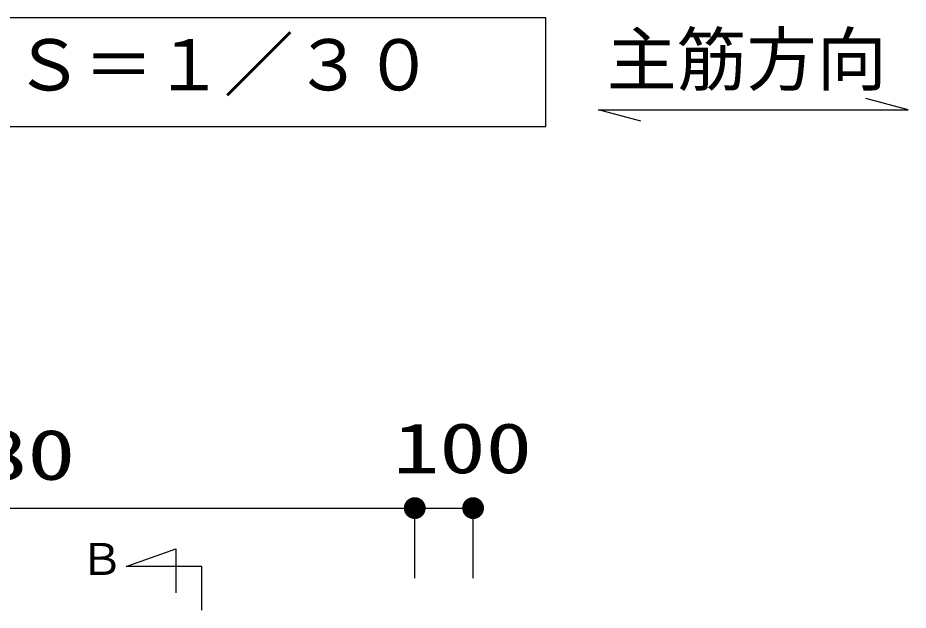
# Model space of a CAD drawing. Units: millimetres, scale not verified. Extents: x -9571 to 7747, y -6704 to 5373.
# Drawn here: x -5174 to -3648, y 1263 to 2279 of the extents above; entities that cross this region are included whole.
import ezdxf
from ezdxf.enums import TextEntityAlignment as Align

# ---------------------------------------------------------------- set-up
doc = ezdxf.new("R2010")
doc.units = ezdxf.units.MM
doc.header["$LTSCALE"] = 30
doc.header["$PDMODE"] = 32
doc.header["$PDSIZE"] = 18
doc.layers.add('0-1_00クル-フ-0躯体', color=3, linetype='Continuous', lineweight=25)
doc.layers.add('0-6_00クル-フ-6寸法', color=7, linetype='Continuous', lineweight=25)
doc.styles.add('MS Gothic', font='')
doc.styles.add('ＭＳ ゴシック', font='')
doc.styles.get('MS Gothic').set_extended_font_data('MS Gothic')
doc.styles.get('ＭＳ ゴシック').set_extended_font_data('MS Gothic')

msp = doc.modelspace()

# ---------------------------------------------------------------- linework, layer by layer
at = {"layer": '0-1_00クル-フ-0躯体'}
msp.add_line((-3647.66, 2121.53), (-3720.11, 2140.95), dxfattribs=at)
msp.add_lwpolyline([(-4268.99, 2092.97), (-4268.99, 2279.28), (-6298.32, 2279.28), (-6298.32, 2092.97)], close=True, dxfattribs=at)
for points in [[(-4106.17, 2102.12), (-4178.62, 2121.53), (-3647.66, 2121.53)], [(-4858.58, 1263.19), (-4858.58, 1338.19), (-4988.58, 1338.19), (-4903.58, 1368.19), (-4903.58, 1293.19)]]:
    msp.add_lwpolyline(points, dxfattribs=at)
at = {"layer": '0-6_00クル-フ-6寸法', "color": 4}
for p, q in [((-6073.66, 1438.3), (-4493.66, 1438.3)), ((-4493.66, 1318.3), (-4493.66, 1438.3)), ((-4493.66, 1318.3), (-4493.66, 1438.3)), ((-4493.66, 1438.3), (-4393.66, 1438.3)), ((-4393.66, 1318.3), (-4393.66, 1438.3))]:
    msp.add_line(p, q, dxfattribs=at)
for p in [(-4493.66, 1438.3), (-4393.66, 1438.3)]:
    msp.add_point(p, dxfattribs=at)
at = {"layer": '0-6_00クル-フ-6寸法'}
for points in [[(-4506.92, 1451.56), (-4493.66, 1438.3), (-4509.25, 1448.72)], [(-4506.92, 1451.56), (-4493.66, 1438.3), (-4509.25, 1448.72)], [(-4504.08, 1453.89), (-4493.66, 1438.3), (-4506.92, 1451.56)], [(-4504.08, 1453.89), (-4493.66, 1438.3), (-4506.92, 1451.56)], [(-4500.83, 1455.62), (-4493.66, 1438.3), (-4504.08, 1453.89)], [(-4500.83, 1455.62), (-4493.66, 1438.3), (-4504.08, 1453.89)], [(-4497.32, 1456.69), (-4493.66, 1438.3), (-4500.83, 1455.62)], [(-4497.32, 1456.69), (-4493.66, 1438.3), (-4500.83, 1455.62)], [(-4493.66, 1457.05), (-4493.66, 1438.3), (-4497.32, 1456.69)], [(-4493.66, 1457.05), (-4493.66, 1438.3), (-4497.32, 1456.69)], [(-4490, 1456.69), (-4493.66, 1438.3), (-4493.66, 1457.05)], [(-4490, 1456.69), (-4493.66, 1438.3), (-4493.66, 1457.05)], [(-4486.48, 1455.62), (-4493.66, 1438.3), (-4490, 1456.69)], [(-4486.48, 1455.62), (-4493.66, 1438.3), (-4490, 1456.69)], [(-4483.24, 1453.89), (-4493.66, 1438.3), (-4486.48, 1455.62)], [(-4483.24, 1453.89), (-4493.66, 1438.3), (-4486.48, 1455.62)], [(-4480.4, 1451.56), (-4493.66, 1438.3), (-4483.24, 1453.89)], [(-4480.4, 1451.56), (-4493.66, 1438.3), (-4483.24, 1453.89)], [(-4478.07, 1448.72), (-4493.66, 1438.3), (-4480.4, 1451.56)], [(-4478.07, 1448.72), (-4493.66, 1438.3), (-4480.4, 1451.56)], [(-4406.92, 1451.56), (-4393.66, 1438.3), (-4409.25, 1448.72)], [(-4404.08, 1453.89), (-4393.66, 1438.3), (-4406.92, 1451.56)], [(-4400.83, 1455.62), (-4393.66, 1438.3), (-4404.08, 1453.89)], [(-4397.32, 1456.69), (-4393.66, 1438.3), (-4400.83, 1455.62)], [(-4393.66, 1457.05), (-4393.66, 1438.3), (-4397.32, 1456.69)], [(-4390, 1456.69), (-4393.66, 1438.3), (-4393.66, 1457.05)], [(-4386.48, 1455.62), (-4393.66, 1438.3), (-4390, 1456.69)], [(-4383.24, 1453.89), (-4393.66, 1438.3), (-4386.48, 1455.62)], [(-4380.4, 1451.56), (-4393.66, 1438.3), (-4383.24, 1453.89)], [(-4378.07, 1448.72), (-4393.66, 1438.3), (-4380.4, 1451.56)], [(-4512.05, 1441.96), (-4493.66, 1438.3), (-4512.41, 1438.3)], [(-4512.05, 1441.96), (-4493.66, 1438.3), (-4512.41, 1438.3)], [(-4512.41, 1438.3), (-4493.66, 1438.3), (-4512.05, 1434.64)], [(-4512.41, 1438.3), (-4493.66, 1438.3), (-4512.05, 1434.64)], [(-4510.98, 1445.48), (-4493.66, 1438.3), (-4512.05, 1441.96)], [(-4510.98, 1445.48), (-4493.66, 1438.3), (-4512.05, 1441.96)], [(-4512.05, 1434.64), (-4493.66, 1438.3), (-4510.98, 1431.13)], [(-4512.05, 1434.64), (-4493.66, 1438.3), (-4510.98, 1431.13)], [(-4509.25, 1448.72), (-4493.66, 1438.3), (-4510.98, 1445.48)], [(-4509.25, 1448.72), (-4493.66, 1438.3), (-4510.98, 1445.48)], [(-4510.98, 1431.13), (-4493.66, 1438.3), (-4509.25, 1427.88)], [(-4510.98, 1431.13), (-4493.66, 1438.3), (-4509.25, 1427.88)], [(-4509.25, 1427.88), (-4493.66, 1438.3), (-4506.92, 1425.04)], [(-4509.25, 1427.88), (-4493.66, 1438.3), (-4506.92, 1425.04)], [(-4506.92, 1425.04), (-4493.66, 1438.3), (-4504.08, 1422.71)], [(-4506.92, 1425.04), (-4493.66, 1438.3), (-4504.08, 1422.71)], [(-4504.08, 1422.71), (-4493.66, 1438.3), (-4500.83, 1420.98)], [(-4504.08, 1422.71), (-4493.66, 1438.3), (-4500.83, 1420.98)], [(-4500.83, 1420.98), (-4493.66, 1438.3), (-4497.32, 1419.91)], [(-4500.83, 1420.98), (-4493.66, 1438.3), (-4497.32, 1419.91)], [(-4497.32, 1419.91), (-4493.66, 1438.3), (-4493.66, 1419.55)], [(-4497.32, 1419.91), (-4493.66, 1438.3), (-4493.66, 1419.55)], [(-4476.34, 1445.48), (-4493.66, 1438.3), (-4478.07, 1448.72)], [(-4476.34, 1445.48), (-4493.66, 1438.3), (-4478.07, 1448.72)], [(-4475.27, 1441.96), (-4493.66, 1438.3), (-4476.34, 1445.48)], [(-4475.27, 1441.96), (-4493.66, 1438.3), (-4476.34, 1445.48)], [(-4474.91, 1438.3), (-4493.66, 1438.3), (-4475.27, 1441.96)], [(-4474.91, 1438.3), (-4493.66, 1438.3), (-4475.27, 1441.96)], [(-4493.66, 1419.55), (-4493.66, 1438.3), (-4490, 1419.91)], [(-4490, 1419.91), (-4493.66, 1438.3), (-4486.48, 1420.98)], [(-4486.48, 1420.98), (-4493.66, 1438.3), (-4483.24, 1422.71)], [(-4483.24, 1422.71), (-4493.66, 1438.3), (-4480.4, 1425.04)], [(-4480.4, 1425.04), (-4493.66, 1438.3), (-4478.07, 1427.88)], [(-4478.07, 1427.88), (-4493.66, 1438.3), (-4476.34, 1431.13)], [(-4476.34, 1431.13), (-4493.66, 1438.3), (-4475.27, 1434.64)], [(-4475.27, 1434.64), (-4493.66, 1438.3), (-4474.91, 1438.3)], [(-4493.66, 1419.55), (-4493.66, 1438.3), (-4490, 1419.91)], [(-4490, 1419.91), (-4493.66, 1438.3), (-4486.48, 1420.98)], [(-4486.48, 1420.98), (-4493.66, 1438.3), (-4483.24, 1422.71)], [(-4483.24, 1422.71), (-4493.66, 1438.3), (-4480.4, 1425.04)], [(-4480.4, 1425.04), (-4493.66, 1438.3), (-4478.07, 1427.88)], [(-4478.07, 1427.88), (-4493.66, 1438.3), (-4476.34, 1431.13)], [(-4476.34, 1431.13), (-4493.66, 1438.3), (-4475.27, 1434.64)], [(-4475.27, 1434.64), (-4493.66, 1438.3), (-4474.91, 1438.3)], [(-4412.05, 1441.96), (-4393.66, 1438.3), (-4412.41, 1438.3)], [(-4412.41, 1438.3), (-4393.66, 1438.3), (-4412.05, 1434.64)], [(-4410.98, 1445.48), (-4393.66, 1438.3), (-4412.05, 1441.96)], [(-4412.05, 1434.64), (-4393.66, 1438.3), (-4410.98, 1431.13)], [(-4409.25, 1448.72), (-4393.66, 1438.3), (-4410.98, 1445.48)], [(-4410.98, 1431.13), (-4393.66, 1438.3), (-4409.25, 1427.88)], [(-4409.25, 1427.88), (-4393.66, 1438.3), (-4406.92, 1425.04)], [(-4406.92, 1425.04), (-4393.66, 1438.3), (-4404.08, 1422.71)], [(-4404.08, 1422.71), (-4393.66, 1438.3), (-4400.83, 1420.98)], [(-4400.83, 1420.98), (-4393.66, 1438.3), (-4397.32, 1419.91)], [(-4397.32, 1419.91), (-4393.66, 1438.3), (-4393.66, 1419.55)], [(-4376.34, 1445.48), (-4393.66, 1438.3), (-4378.07, 1448.72)], [(-4375.27, 1441.96), (-4393.66, 1438.3), (-4376.34, 1445.48)], [(-4374.91, 1438.3), (-4393.66, 1438.3), (-4375.27, 1441.96)], [(-4393.66, 1419.55), (-4393.66, 1438.3), (-4390, 1419.91)], [(-4390, 1419.91), (-4393.66, 1438.3), (-4386.48, 1420.98)], [(-4386.48, 1420.98), (-4393.66, 1438.3), (-4383.24, 1422.71)], [(-4383.24, 1422.71), (-4393.66, 1438.3), (-4380.4, 1425.04)], [(-4380.4, 1425.04), (-4393.66, 1438.3), (-4378.07, 1427.88)], [(-4378.07, 1427.88), (-4393.66, 1438.3), (-4376.34, 1431.13)], [(-4376.34, 1431.13), (-4393.66, 1438.3), (-4375.27, 1434.64)], [(-4375.27, 1434.64), (-4393.66, 1438.3), (-4374.91, 1438.3)]]:
    msp.add_solid(points, dxfattribs=at)

# ---------------------------------------------------------------- texts
at = {"layer": '0-1_00クル-フ-0躯体', "color": 4, "style": 'MS Gothic'}
for s, height, p in [('主筋方向', 87.98, (-4164.55, 2137.45)), ('Ｓ＝１／３０', 87.98, (-5181.24, 2128.34)), ('Ｂ', 54.99, (-5067.83, 1307.03))]:
    msp.add_text(s, height=height, dxfattribs=at).set_placement(p, align=Align.BOTTOM_LEFT)
at = {"layer": '0-6_00クル-フ-6寸法', "color": 3, "style": 'ＭＳ ゴシック'}
for s, width, p in [('100', 1.35, (-4531.09, 1472.05)), ('1580', 1.4, (-5405.37, 1460.8))]:
    msp.add_text(s, height=86.59, dxfattribs=dict(at, width=width)).set_placement(p, align=Align.BOTTOM_LEFT)

doc.saveas('drawing.dxf')
